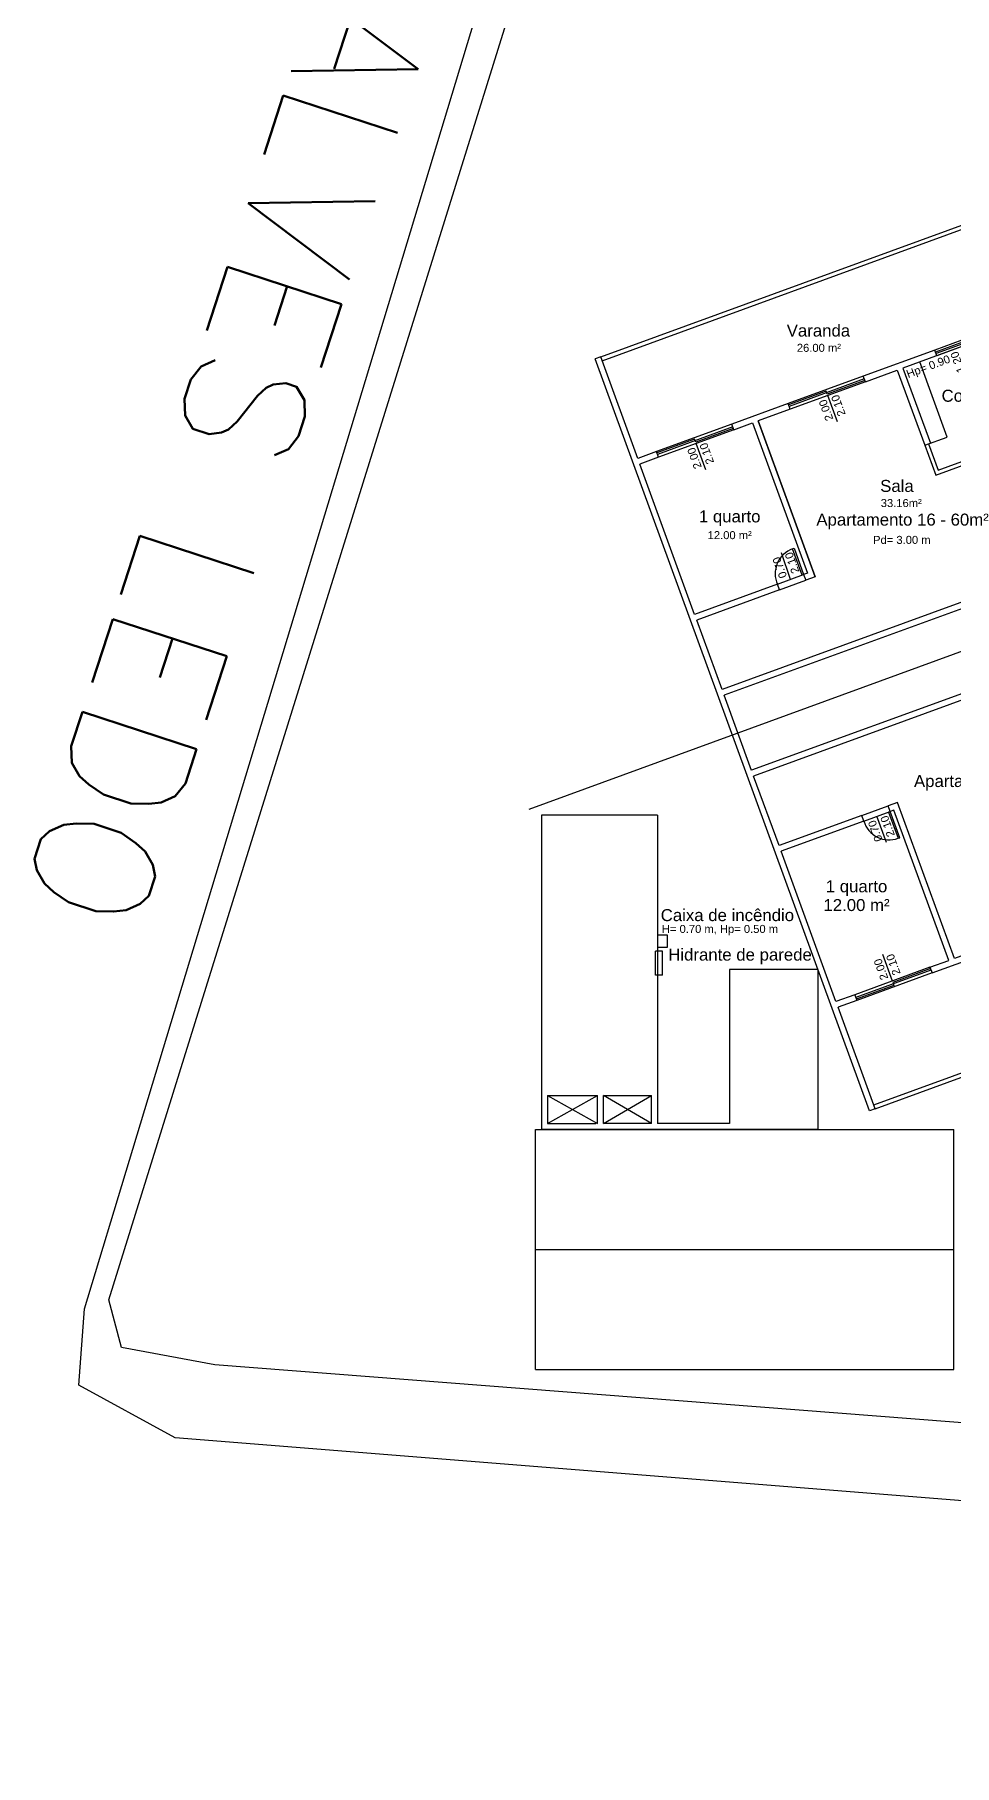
# Model space of a CAD drawing. Header units: millimetres. Extents: x -210 to 1173, y -437 to 320.
# Drawn here: x 462.8 to 485.78, y 54.72 to 97.97 of the extents above; entities that cross this region are included whole.
import ezdxf
from ezdxf.enums import TextEntityAlignment as Align

# ---------------------------------------------------------------- set-up
doc = ezdxf.new("R2010")
doc.units = ezdxf.units.MM
doc.header["$LTSCALE"] = 0.3
for name, color, linetype in [('330', 254, 'Continuous'), ('500', 254, 'Continuous'), ('551', 255, 'Continuous'), ('CORTE', 6, 'Continuous'), ('COTAS', 1, 'Continuous'), ('ESQUADRIAS', 3, 'Continuous'), ('PISO', 1, 'Continuous'), ('TEXTOS', 2, 'Continuous'), ('VISTA', 2, 'Continuous')]:
    doc.layers.add(name, color=color, linetype=linetype)
doc.styles.add('2MM 1_100', font='ARIAL.TTF', dxfattribs={"height": 0.2})
doc.styles.add('3MM 1_100', font='ARIAL.TTF', dxfattribs={"height": 0.3})
doc.styles.add('ROMANS', font='romans.shx')

msp = doc.modelspace()

# ---------------------------------------------------------------- linework, layer by layer
msp.add_line((475.155, 78.62), (522.67, 95.959))
at = {"layer": '330'}
msp.add_polyline3d([(480.339, 116.774, 0), (565.16, 113.857, 0), (569.728, 108.66, 0), (569.354, 60.352, 0), (567.967, 57.832, 0), (565.674, 56.775, 0), (517.757, 60.812, 0), (467.296, 64.726, 0), (464.967, 65.161, 0), (464.654, 66.353, 0)], close=True, dxfattribs=at)
at = {"layer": '500'}
msp.add_polyline3d([(484.46, 119.131, 0), (565.674, 116.167, 0), (567.741, 115.275, 0), (570.061, 113.536, 0), (571.41, 109.995, 0), (571.837, 56.224, 0), (571.01, 55.021, 0), (568.676, 54.719, 0), (466.308, 62.909, 0), (463.899, 64.222, 0), (464.043, 66.128, 0), (479.321, 116.608, 0), (480.53, 118.329, 0), (482.084, 119.027, 0)], close=True, dxfattribs=at)
at = {"layer": 'CORTE'}
for p, q in [((487.312, 90.669), (484.494, 89.64)), ((485.288, 90.09), (483.503, 89.438)), ((485.339, 89.949), (485.288, 90.09)), ((476.941, 89.918), (476.8, 89.867)), ((483.656, 71.078), (476.8, 89.867)), ((477.866, 87.382), (476.941, 89.918)), ((483.554, 89.298), (484.353, 89.589)), ((484.353, 89.589), (485.038, 87.71)), ((484.494, 89.64), (485.179, 87.761)), ((483.554, 89.298), (483.503, 89.438)), ((481.624, 88.753), (480.215, 88.239)), ((481.675, 88.612), (481.624, 88.753)), ((480.266, 88.098), (480.215, 88.239)), ((480.266, 88.098), (480.736, 88.269)), ((480.736, 88.269), (482.107, 84.511)), ((481.675, 88.612), (480.877, 88.321)), ((482.3, 84.422), (480.877, 88.321)), ((480.877, 88.321), (482.3, 84.422)), ((478.336, 87.553), (477.866, 87.382)), ((478.387, 87.412), (477.918, 87.241)), ((478.387, 87.412), (478.336, 87.553)), ((479.289, 83.483), (477.918, 87.241)), ((488.523, 84.724), (479.975, 81.604)), ((488.575, 84.581), (480.027, 81.461)), ((482.107, 84.511), (482.013, 84.477)), ((482.013, 84.477), (482.065, 84.336)), ((482.3, 84.422), (482.065, 84.336)), ((481.356, 84.237), (479.289, 83.483)), ((481.407, 84.096), (479.34, 83.342)), ((481.407, 84.096), (481.356, 84.237)), ((479.975, 81.604), (479.34, 83.342)), ((489.259, 82.706), (480.712, 79.587)), ((489.312, 82.563), (480.763, 79.444)), ((480.712, 79.585), (480.027, 81.461)), ((481.397, 77.706), (480.763, 79.444)), ((484.356, 78.786), (484.121, 78.7)), ((485.779, 74.887), (484.356, 78.786)), ((478.363, 78.313), (478.363, 78.313)), ((483.464, 78.46), (481.397, 77.706)), ((483.515, 78.319), (481.449, 77.565)), ((483.515, 78.319), (483.464, 78.46)), ((484.173, 78.559), (484.121, 78.7)), ((484.267, 78.593), (484.173, 78.559)), ((485.638, 74.836), (484.267, 78.593)), ((482.82, 73.807), (481.449, 77.565)), ((485.168, 74.664), (485.638, 74.836)), ((485.22, 74.523), (486.629, 75.037)), ((486.577, 75.178), (485.779, 74.887)), ((485.168, 74.664), (485.22, 74.523)), ((483.29, 73.979), (482.82, 73.807)), ((483.29, 73.979), (483.341, 73.838)), ((483.341, 73.838), (482.871, 73.666)), ((483.797, 71.13), (482.871, 73.666)), ((483.797, 71.13), (483.656, 71.078))]:
    msp.add_line(p, q, dxfattribs=at)
at = {"layer": 'COTAS'}
for p, q in [((482.856, 88.294), (482.615, 88.955)), ((479.568, 87.095), (479.327, 87.755)), ((484.229, 74.321), (483.988, 74.982))]:
    msp.add_line(p, q, dxfattribs=at)
at = {"layer": 'COTAS', "extrusion": (-4.198e-17, 1.1504e-16, -1)}
msp.add_line((481.684, 84.357), (481.458, 85.023), dxfattribs=at)
at = {"layer": 'COTAS', "extrusion": (-1.35577e-13, -1.67877e-12, -1)}
msp.add_line((484.085, 77.779), (483.844, 78.439), dxfattribs=at)
at = {"layer": 'ESQUADRIAS'}
for p, q in [((486.434, 90.449), (485.306, 90.038)), ((486.447, 90.412), (485.32, 90)), ((483.528, 89.368), (481.65, 88.682)), ((483.542, 89.33), (482.603, 88.988)), ((482.575, 89.063), (481.636, 88.72)), ((482.603, 88.988), (482.575, 89.063)), ((479.287, 87.863), (478.348, 87.52)), ((480.241, 88.168), (478.362, 87.483)), ((479.315, 87.788), (479.287, 87.863)), ((480.254, 88.131), (479.315, 87.788)), ((485.194, 74.594), (483.315, 73.908)), ((485.18, 74.631), (484.241, 74.288)), ((484.268, 74.213), (483.329, 73.871)), ((484.241, 74.288), (484.268, 74.213))]:
    msp.add_line(p, q, dxfattribs=at)
for points in [[(482.013, 84.477), (481.976, 84.463), (481.736, 85.121), (481.773, 85.135)], [(484.173, 78.559), (484.135, 78.545), (484.375, 77.888), (484.413, 77.901)]]:
    msp.add_lwpolyline(points, close=True, dxfattribs=at)
at = {"layer": 'PISO'}
for p, q in [((483.503, 89.438), (481.624, 88.753)), ((483.554, 89.298), (481.675, 88.612)), ((480.215, 88.239), (478.336, 87.553)), ((480.266, 88.098), (478.387, 87.412)), ((485.038, 87.71), (485.313, 86.959)), ((485.132, 87.744), (485.372, 87.087)), ((485.372, 87.087), (486.218, 87.395)), ((485.313, 86.959), (486.252, 87.301)), ((481.356, 84.237), (482.013, 84.477)), ((481.407, 84.096), (482.065, 84.336)), ((483.464, 78.46), (484.121, 78.7)), ((483.515, 78.319), (484.173, 78.559)), ((485.168, 74.664), (483.29, 73.979)), ((485.22, 74.523), (483.341, 73.838)), ((475.313, 70.613), (485.763, 70.613)), ((475.313, 64.613), (475.313, 70.613)), ((485.763, 64.613), (485.763, 70.613)), ((475.313, 67.613), (485.763, 67.613)), ((475.313, 64.613), (485.763, 64.613))]:
    msp.add_line(p, q, dxfattribs=at)
for centre, start, end in [((481.962, 84.5), 110.0478, 203.4172), ((484.149, 78.509), 196.6784, 290.0478)]:
    msp.add_arc(centre, 0.661, start, end, dxfattribs=at)
at = {"layer": 'VISTA'}
for p, q in [((476.941, 89.918), (486.335, 93.346)), ((476.975, 89.824), (486.369, 93.252)), ((486.415, 90.501), (485.288, 90.09)), ((486.466, 90.36), (485.339, 89.949)), ((485.602, 87.916), (484.916, 89.795)), ((485.038, 87.71), (485.602, 87.916)), ((478.363, 78.469), (475.463, 78.468)), ((475.463, 78.468), (475.463, 70.613)), ((478.363, 78.469), (478.363, 70.763)), ((478.483, 75.064), (478.313, 75.064)), ((478.313, 74.464), (478.313, 75.064)), ((478.483, 74.464), (478.483, 75.064)), ((478.483, 74.464), (478.313, 74.464)), ((482.363, 74.613), (480.163, 74.613)), ((480.163, 74.613), (480.163, 70.763)), ((482.363, 74.613), (482.363, 70.613)), ((483.763, 71.224), (493.157, 74.652)), ((483.797, 71.13), (493.191, 74.558)), ((475.613, 71.463), (475.613, 70.763)), ((475.613, 71.463), (476.863, 70.763)), ((475.613, 71.463), (476.863, 71.463)), ((475.613, 70.763), (476.863, 71.463)), ((476.863, 70.763), (476.863, 71.463)), ((477.013, 71.463), (478.213, 71.463)), ((477.013, 70.763), (477.013, 71.463)), ((478.213, 70.763), (477.013, 71.463)), ((477.013, 70.763), (478.213, 71.463)), ((478.213, 70.763), (478.213, 71.463)), ((482.363, 70.613), (475.463, 70.613)), ((475.613, 70.763), (476.82, 70.763)), ((478.213, 70.763), (477.013, 70.763)), ((480.163, 70.763), (478.363, 70.763))]:
    msp.add_line(p, q, dxfattribs=at)
msp.add_lwpolyline([(478.363, 75.164), (478.613, 75.164), (478.613, 75.464), (478.363, 75.464)], close=True, dxfattribs=at)

# ---------------------------------------------------------------- texts
at = {"layer": '551', "color": 250, "style": 'ROMANS'}
msp.add_text('RUA GONÇALVES LEDO', height=3, rotation=251.9531, dxfattribs=at).set_placement((476.379, 119.063))
at = {"layer": 'TEXTOS'}
for s, height, style, p in [('Varanda', 0.3, '3MM 1_100', (482.382, 90.577)), ('26.00 m²', 0.2, '2MM 1_100', (482.394, 90.145)), ('Cozinha', 0.3, '3MM 1_100', (486.228, 88.948)), ('Sala', 0.3, '3MM 1_100', (484.344, 86.694)), ('1 quarto', 0.3, '3MM 1_100', (480.165, 85.933)), ('33.16m²', 0.2, '2MM 1_100', (484.452, 86.266)), ('Apartamento 16 - 60m²', 0.3, '3MM 1_100', (484.485, 85.852)), ('12.00 m²', 0.2, '2MM 1_100', (480.165, 85.464)), ('Pd= 3.00 m', 0.2, '2MM 1_100', (484.466, 85.346)), ('Apartamento 20 - 60m²', 0.3, '3MM 1_100', (486.924, 79.319)), ('1 quarto', 0.3, '3MM 1_100', (483.334, 76.689)), ('Caixa de incêndio', 0.3, '3MM 1_100', (480.107, 75.968)), ('12.00 m²', 0.3, '3MM 1_100', (483.334, 76.22)), ('H= 0.70 m, Hp= 0.50 m', 0.2, '2MM 1_100', (479.921, 75.623)), ('Hidrante de parede', 0.3, '3MM 1_100', (480.423, 74.981))]:
    msp.add_text(s, height=height, dxfattribs=dict(at, style=style)).set_placement(p, align=Align.MIDDLE_CENTER)
at = {"layer": 'TEXTOS', "style": '2MM 1_100'}
for s, rotation, p in [('1.20', 110.0596, (485.859, 89.785)), ('Hp= 0.90', 20.597, (485.125, 89.681)), ('2.00', 110.0478, (482.571, 88.585)), ('2.10', 110.0478, (482.879, 88.703)), ('2.00', 110.0478, (479.283, 87.386)), ('2.10', 110.0478, (479.591, 87.503)), ('0.70', 110.0478, (481.414, 84.653)), ('2.10', 110.0478, (481.722, 84.771)), ('0.70', 110.0478, (483.8, 78.07)), ('2.10', 110.0478, (484.108, 78.187)), ('2.00', 110.0478, (483.944, 74.612)), ('2.10', 110.0478, (484.252, 74.73))]:
    msp.add_text(s, height=0.2, rotation=rotation, dxfattribs=at).set_placement(p, align=Align.MIDDLE_CENTER)

doc.saveas('drawing.dxf')
